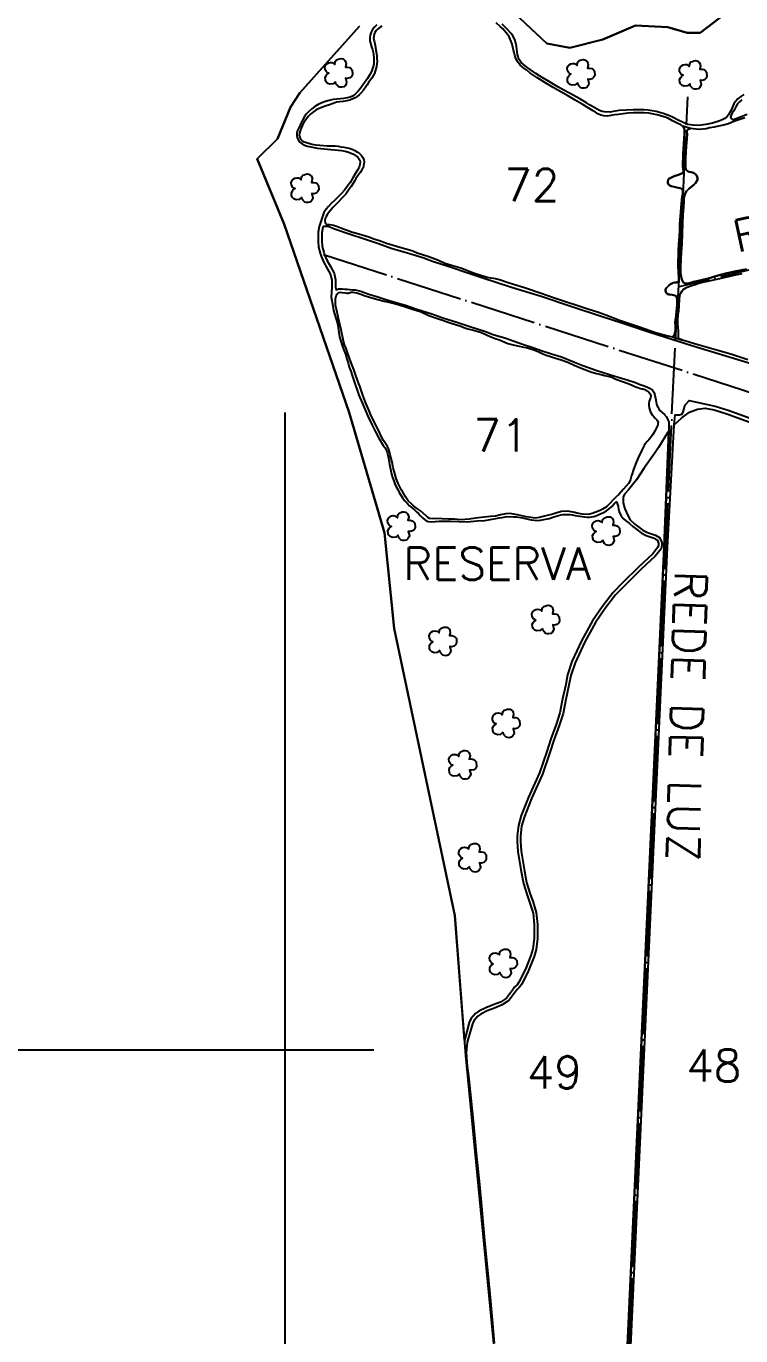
# Model space of a CAD drawing. Extents: x 739818 to 746118, y 7816232 to 7825142.
# Drawn here: x 741187 to 742053, y 7819654 to 7821242 of the extents above; entities that cross this region are included whole.
import ezdxf

# ---------------------------------------------------------------- set-up
doc = ezdxf.new("R2010")
doc.units = 0
doc.header["$MEASUREMENT"] = 0
for name, pattern in [('CONTINUO', [0]), ('TAPUME', [94, 80, -7, 0, -7]), ('TRACO-PONTO', [94, 80, -7, 0, -7])]:
    doc.linetypes.add(name, pattern=pattern)
doc.layers.add('0114001148', color=1, linetype='Continuous', lineweight=25)
doc.layers.add('TEXTO_DIVERSOS', color=7, linetype='Continuous', lineweight=5)
for name, color, linetype in [('0114001148048', 5, 'Continuous'), ('0114001148049', 5, 'Continuous'), ('0114001148071', 5, 'Continuous'), ('0114001148072', 5, 'Continuous'), ('0114001148073', 5, 'Continuous'), ('0114001148074', 5, 'Continuous'), ('0114001148075', 5, 'Continuous'), ('_SIMBOLO ARVORE', 118, 'Continuous'), ('MALHA', 8, 'Continuous'), ('REDE_DE_LUZ', 6, 'Continuous'), ('RESERVA', 3, 'Continuous'), ('TEXTO_NUN_TAL', 7, 'Continuous')]:
    doc.layers.add(name, color=color, linetype=linetype)
doc.styles.add('Simplex', font='simplex.shx')

msp = doc.modelspace()

# ---------------------------------------------------------------- linework, layer by layer
at = {"layer": '0114001148', "linetype": 'ByBlock'}
for points in [[(742034, 7821257.2), (742003.6, 7821233.6), (741987.5, 7821233.5), (741964.2, 7821240.5), (741924.9, 7821242.4), (741885.5, 7821225.4), (741845.5, 7821215.4), (741817.5, 7821220.5), (741765.5, 7821269.5)], [(741590.6, 7821241.7), (741518.4, 7821161), (741507.1, 7821143.4), (741491.1, 7821105.1), (741466.7, 7821080.8), (741499.4, 7821001.6), (741578, 7820773.3), (741621.1, 7820627.5), (741632.6, 7820511.3), (741706.3, 7820163.5), (741719.1, 7819993.7), (741768.1, 7819490.4)]]:
    msp.add_lwpolyline(points, dxfattribs=at)
at = {"layer": '0114001148048', "linetype": 'ByBlock', "elevation": 603.2}
msp.add_lwpolyline([(741917.6, 7819605.8), (741963.7, 7820609.5), (741972.1, 7820758.1), (741981, 7820766.8), (741990.6, 7820773.8), (742000.3, 7820777.2), (742009.3, 7820778.5), (742020.3, 7820776.5), (742035.7, 7820771.7), (742081.4, 7820755)], dxfattribs=at)
at = {"layer": '0114001148049', "linetype": 'ByBlock', "elevation": 603.5}
msp.add_lwpolyline([(741913.9, 7819607.3), (741959.7, 7820610.4), (741960.2, 7820620.7), (741965.6, 7820750.6), (741963.8, 7820748.5), (741952.9, 7820730.9), (741948.2, 7820723.6), (741935.3, 7820705.3), (741926.1, 7820691.4), (741916.5, 7820679.5), (741911.9, 7820674.4), (741910.2, 7820670.5), (741910.1, 7820664.7), (741910.8, 7820660.5), (741912.3, 7820656.3), (741916.4, 7820646.9), (741918.8, 7820643), (741924.4, 7820637.9), (741933.9, 7820630.6), (741939.5, 7820627.7), (741949.4, 7820624.3), (741954.3, 7820621.6), (741957, 7820615.6), (741957, 7820611.8), (741956, 7820608.1), (741948.9, 7820599.2), (741931.9, 7820583.4), (741912.4, 7820563.9), (741900.9, 7820552.3), (741888.1, 7820535.1), (741876.5, 7820518.6), (741863.6, 7820495.3), (741851.8, 7820469.7), (741846.7, 7820454.2), (741844.4, 7820442.5), (741840.6, 7820425.1), (741837.4, 7820408.3), (741832.7, 7820393.5), (741826.3, 7820376.1), (741821.3, 7820360.9), (741812.4, 7820334.7), (741799.2, 7820305.3), (741790.5, 7820283.3), (741787, 7820271.7), (741785.7, 7820259.7), (741785.7, 7820253.4), (741786.6, 7820241.4), (741790.2, 7820219.3), (741793.1, 7820203.3), (741797.4, 7820189.2), (741800.6, 7820180.8), (741804.9, 7820167), (741806.2, 7820152.4), (741806.4, 7820135.4), (741804.7, 7820122), (741802.1, 7820113.4), (741795.4, 7820096.6), (741787.3, 7820080.2), (741784.7, 7820076.6), (741781.5, 7820073.7), (741779.3, 7820070.5), (741771.5, 7820060.1), (741763.4, 7820054.9), (741754.2, 7820051.1), (741745.3, 7820047.7), (741737.5, 7820043.7), (741734.1, 7820041.3), (741729, 7820035.7), (741727.4, 7820032.1), (741721.3, 7820009.8), (741720, 7819996.7), (741721.3, 7819980), (741722.6, 7819968.9), (741725.5, 7819941.7), (741728.7, 7819910.3), (741731.9, 7819875.3), (741736.1, 7819837.3), (741738.4, 7819810.9), (741742.3, 7819769.4), (741745.3, 7819737.3), (741748, 7819708.9), (741751.3, 7819672.9), (741753.9, 7819644.8)], dxfattribs=at)
at = {"layer": '0114001148071', "linetype": 'ByBlock'}
msp.add_lwpolyline([(741794.1, 7820851.7), (741801.9, 7820849.4), (741808, 7820846.6), (741812.8, 7820844.2), (741817, 7820842.6), (741822.1, 7820841), (741826.9, 7820839.6), (741834.8, 7820837.1), (741842.9, 7820834.2), (741850.7, 7820830.8), (741858.6, 7820827.3), (741870.9, 7820822.7), (741877.7, 7820820.6), (741883.4, 7820819.4), (741887.7, 7820818.3), (741893.5, 7820816.8), (741896.2, 7820815.9), (741901.2, 7820813.8), (741909.2, 7820810.8), (741914.9, 7820808.8), (741920.2, 7820806.7), (741924.2, 7820804.8), (741927.9, 7820803.4), (741929.9, 7820802.8), (741932.7, 7820802.1), (741934, 7820801.8), (741936.5, 7820801), (741937.7, 7820800.5), (741940, 7820799), (741941.1, 7820798), (741943, 7820795.9), (741943.6, 7820794.6), (741943.7, 7820792.9), (741943.2, 7820791), (741942.5, 7820789), (741941.8, 7820786.9), (741941.4, 7820784.5), (741941.3, 7820781.7), (741941.6, 7820778.8), (741942.3, 7820776), (741943.3, 7820773.7), (741945.2, 7820770.4), (741946.3, 7820769), (741948.8, 7820766.4), (741950, 7820765.3), (741951.1, 7820764.2), (741951.9, 7820763), (741952.4, 7820761.4), (741952.3, 7820759.9), (741952, 7820758.2), (741950.1, 7820753.9), (741948.9, 7820751.6), (741946.1, 7820746.6), (741944.5, 7820744.2), (741941.2, 7820740), (741939.2, 7820738), (741937.3, 7820735.7), (741935.7, 7820733.2), (741932.7, 7820727.4), (741931.1, 7820724.1), (741929.7, 7820721), (741925.9, 7820712.7), (741924, 7820707.4), (741922.4, 7820702.9), (741920.9, 7820698.7), (741920.3, 7820696.8), (741919.1, 7820692), (741918.1, 7820689.8), (741916.6, 7820687.3), (741910.7, 7820680.1), (741904.8, 7820673.8), (741901.4, 7820670.6), (741897.9, 7820667.2), (741894, 7820662.7), (741892, 7820660.7), (741889.8, 7820658.9), (741885.1, 7820656), (741882.3, 7820654.6), (741879, 7820653.2), (741875.7, 7820651.9), (741872.4, 7820650.8), (741869.2, 7820649.9), (741863.7, 7820649.5), (741860.7, 7820649.8), (741854.1, 7820651.3), (741851.4, 7820651.9), (741845.2, 7820653.1), (741842.2, 7820653.5), (741835.5, 7820653), (741828.4, 7820651.2), (741824.7, 7820650.1), (741818, 7820648.3), (741811.7, 7820646.9), (741808.7, 7820646), (741803.6, 7820645.3), (741798.5, 7820645.8), (741792.5, 7820646.8), (741785.6, 7820648.3), (741782, 7820649.1), (741775.3, 7820650.4), (741771.8, 7820650.6), (741768, 7820650.3), (741761.3, 7820649), (741755.5, 7820647.5), (741749.3, 7820647), (741741.7, 7820646.5), (741738.1, 7820645.9), (741731.1, 7820645.1), (741723.6, 7820643.9), (741713.3, 7820643.1), (741705.8, 7820643.7), (741698.3, 7820644), (741691, 7820644.4), (741683.9, 7820644.5), (741680.8, 7820644.3), (741675.6, 7820644.8), (741673.4, 7820646.1), (741671.4, 7820647.8), (741664.5, 7820653.8), (741659.8, 7820657.4), (741655.4, 7820661), (741653.4, 7820662.7), (741649.6, 7820666.2), (741646.3, 7820671.1), (741643.1, 7820676.5), (741641.6, 7820679.2), (741637.4, 7820687.2), (741634.9, 7820693.2), (741633.3, 7820699.2), (741631.6, 7820706.1), (741630.2, 7820713), (741627.9, 7820721.8), (741626.5, 7820727.1), (741625.6, 7820729.6), (741624.4, 7820731.9), (741619.9, 7820739.1), (741617.3, 7820743.8), (741613.8, 7820752), (741608.1, 7820762.9), (741604.1, 7820771.4), (741601.5, 7820777.1), (741598.3, 7820784.6), (741596.5, 7820789.8), (741594.4, 7820795.5), (741590.9, 7820805), (741589.8, 7820808.1), (741586.1, 7820818.2), (741583.8, 7820825.4), (741580.7, 7820833.3), (741576.1, 7820846), (741574.3, 7820850.7), (741572.6, 7820855.3), (741571.1, 7820859.8), (741568.3, 7820873.3), (741566.9, 7820880.3), (741565.4, 7820887.4), (741563, 7820896.9), (741562.4, 7820899.6), (741561.7, 7820903.6), (741561.4, 7820906.8), (741561.5, 7820911.2), (741562.5, 7820914.8), (741563.3, 7820916.4), (741564.1, 7820917.5), (741565, 7820918.5), (741567.2, 7820919.1), (741569.6, 7820918.8), (741573.2, 7820918.2), (741575.3, 7820918), (741576.8, 7820918.1), (741579.4, 7820918.7), (741580.7, 7820919), (741582.4, 7820919.1), (741587.3, 7820918.5), (741592.3, 7820916.8), (741597.7, 7820914.8), (741605.5, 7820912.4), (741612.9, 7820910.2), (741620.5, 7820908.2), (741626.3, 7820907), (741638.7, 7820903.8), (741647.7, 7820900.9), (741654.7, 7820898.7), (741665.4, 7820895.1), (741674.6, 7820890.9), (741681.4, 7820888.5), (741687.4, 7820886.4), (741701.8, 7820881.4), (741713.3, 7820878), (741716.9, 7820876.2), (741722, 7820874.7), (741728.6, 7820873.2), (741735.7, 7820871.2), (741738.3, 7820870.2), (741744.5, 7820867.3), (741748.9, 7820865.5), (741755.2, 7820863.1), (741760.2, 7820861.2), (741770.3, 7820857.1), (741776.8, 7820855.2), (741781.9, 7820853.9), (741789.7, 7820852.5), (741794.1, 7820851.7)], dxfattribs=at)
at = {"layer": '0114001148072', "linetype": 'ByBlock'}
msp.add_lwpolyline([(741617.6, 7821241.7), (741615.6, 7821240.3), (741612.1, 7821237.8), (741610.5, 7821236.1), (741609.3, 7821234.2), (741608.6, 7821232), (741607.8, 7821226.7), (741608.3, 7821223.9), (741609.2, 7821220.4), (741610, 7821216.4), (741610.5, 7821212.4), (741611.1, 7821208.5), (741611.5, 7821204.9), (741611.8, 7821202), (741611.9, 7821199.3), (741611.8, 7821196.1), (741611.4, 7821192.8), (741610.6, 7821189.9), (741609.7, 7821187), (741608.7, 7821184.3), (741607.2, 7821181.4), (741605.5, 7821178.5), (741601.6, 7821173.4), (741599.9, 7821170.6), (741598.2, 7821168.1), (741595.5, 7821164.1), (741592.2, 7821160.3), (741590.1, 7821158.3), (741587.7, 7821156.4), (741585.2, 7821154.8), (741582.4, 7821153.4), (741579.1, 7821152.1), (741575.3, 7821151), (741571, 7821150.4), (741566.6, 7821150.1), (741562.6, 7821149.4), (741558.8, 7821148), (741554.5, 7821146.5), (741550.3, 7821145), (741546, 7821143.5), (741541.9, 7821141.9), (741538.2, 7821140.2), (741534.8, 7821138), (741531.5, 7821135.2), (741528.5, 7821132.2), (741524.3, 7821126.6), (741522.7, 7821124), (741521.3, 7821121), (741519.9, 7821117.9), (741518.7, 7821114.8), (741517.9, 7821112), (741517.7, 7821109.4), (741518.3, 7821106.8), (741519.5, 7821104.4), (741521.2, 7821102.6), (741523.5, 7821101.4), (741526.4, 7821100.5), (741529.4, 7821099.7), (741532.9, 7821098.8), (741537.5, 7821098), (741542.5, 7821097.2), (741551.3, 7821096.5), (741554.4, 7821096.5), (741561.3, 7821096.4), (741564.8, 7821096), (741568.2, 7821095.5), (741571.6, 7821095), (741578.3, 7821093.7), (741581.8, 7821092.6), (741585.1, 7821091), (741588.1, 7821089.1), (741590.8, 7821087.1), (741593, 7821084.9), (741594.8, 7821082.5), (741595.9, 7821079.8), (741596.2, 7821077.1), (741596.1, 7821074.5), (741595.7, 7821072.2), (741595, 7821069.9), (741593.6, 7821067.3), (741591.7, 7821064.7), (741588.1, 7821059.8), (741586.3, 7821056.9), (741584.5, 7821053.7), (741582.7, 7821050.5), (741580.5, 7821047.4), (741578.3, 7821044.2), (741574, 7821038.1), (741571.8, 7821035.5), (741569.8, 7821033.5), (741565.3, 7821028.8), (741562.8, 7821026.2), (741558.5, 7821022), (741556.6, 7821019.8), (741552.9, 7821015.2), (741551.5, 7821013.1), (741550.1, 7821010.7), (741549, 7821008.3), (741548.6, 7821005.9), (741548.9, 7821003.7), (741549.6, 7821002.3), (741550.3, 7821001.6), (741551.6, 7821001.2), (741554.8, 7821001.2), (741557, 7821000.9), (741559.3, 7821000.4), (741561.6, 7820999.6), (741564, 7820998.8), (741568.1, 7820997.2), (741573.2, 7820995.3), (741575.9, 7820994.3), (741581.1, 7820992.5), (741589.9, 7820989.7), (741601.8, 7820986.1), (741609.1, 7820983.6), (741615, 7820981.6), (741623.5, 7820978.7), (741631.5, 7820976.3), (741639.4, 7820973.7), (741646.7, 7820971.5), (741654, 7820969.7), (741656.2, 7820968.8), (741660.6, 7820966.8), (741673.6, 7820962.7), (741686.5, 7820957.9), (741694.1, 7820954.4), (741702.3, 7820951.8), (741713.5, 7820948.7), (741728.8, 7820942.7), (741745.4, 7820937.2), (741749.3, 7820936.4), (741753.2, 7820936.2), (741757.2, 7820935.4), (741761.3, 7820934.2), (741769.5, 7820931.4), (741777.2, 7820928.7), (741790.6, 7820924.7), (741795.6, 7820923.2), (741808.4, 7820918.6), (741819.9, 7820914.5), (741824.3, 7820913), (741839, 7820908.3), (741855.3, 7820903.1), (741867.3, 7820899), (741880.2, 7820894.9), (741889.3, 7820891.5), (741905.7, 7820885.3), (741916.4, 7820881.6), (741929.9, 7820877.1), (741949.4, 7820870.4), (741964.4, 7820866.1), (741969.7, 7820865), (741971.1, 7820866.1), (741972.2, 7820867.7), (741972.8, 7820869.4), (741973.1, 7820870.8), (741973.5, 7820873.6), (741973.6, 7820876.2), (741973.5, 7820879.3), (741973.1, 7820882.7), (741973.5, 7820885.8), (741974.3, 7820890.3), (741974.8, 7820895.8), (741975.2, 7820899.8), (741975.5, 7820904), (741975.6, 7820907.7), (741975.6, 7820911), (741975.3, 7820912.4), (741974.9, 7820913.6), (741974.1, 7820914.4), (741973.3, 7820914.8), (741972.4, 7820915.1), (741971, 7820915.4), (741969.5, 7820915.8), (741966.8, 7820916.2), (741965.3, 7820916.3), (741964.2, 7820916.8), (741963.1, 7820917.6), (741962.3, 7820918.7), (741961.8, 7820919.6), (741961.6, 7820920.7), (741961.6, 7820921.8), (741961.9, 7820923.1), (741962.5, 7820924.2), (741964.1, 7820926), (741965.9, 7820927.8), (741967.6, 7820929), (741970.6, 7820930.3), (741972.4, 7820930.7), (741974.2, 7820930.9), (741975.5, 7820931.2), (741976.4, 7820931.5), (741977, 7820932.2), (741977.4, 7820933.2), (741977.6, 7820935.6), (741977.6, 7820938.7), (741977.3, 7820941.8), (741977, 7820945.2), (741976.8, 7820949), (741976.8, 7820953.3), (741976.9, 7820958.1), (741977.1, 7820962.9), (741977.2, 7820970), (741977.6, 7820977.3), (741978, 7820982.1), (741978.5, 7820987.1), (741978.8, 7820993.4), (741978.7, 7820998.4), (741978.9, 7821001.8), (741979.2, 7821007.1), (741979.6, 7821011), (741980.2, 7821021.4), (741980.6, 7821026.5), (741981.1, 7821030.4), (741981.3, 7821032.4), (741982, 7821036.8), (741982.4, 7821038.9), (741982.6, 7821040.6), (741982.4, 7821042.6), (741982, 7821043.3), (741982, 7821043.3), (741980.8, 7821044.5), (741980.8, 7821044.5), (741979.9, 7821044.9), (741978.6, 7821045.3), (741977, 7821045.8), (741975.2, 7821046.2), (741971.8, 7821046.8), (741968.4, 7821047.6), (741966.8, 7821048.3), (741965.4, 7821049.3), (741964.6, 7821050.5), (741964.1, 7821051.9), (741964.1, 7821053.5), (741964.6, 7821055.2), (741965.6, 7821056.4), (741967.1, 7821057.5), (741968.6, 7821058.3), (741972, 7821059.8), (741974.2, 7821060.6), (741976, 7821061.2), (741979.2, 7821062.1), (741979.2, 7821062.1), (741982, 7821063.5), (741982.7, 7821064.8), (741983.1, 7821066.1), (741982.8, 7821067.7), (741982.5, 7821071.9), (741982.5, 7821074.6), (741982.6, 7821077.4), (741982.7, 7821080.4), (741982.8, 7821083.8), (741982.8, 7821087), (741983.2, 7821092.8), (741983.6, 7821099.2), (741984, 7821105.4), (741984.3, 7821112), (741984.3, 7821115.9), (741983.9, 7821117.7), (741983.4, 7821119.2), (741982.6, 7821120.4), (741981.4, 7821121.4), (741979.9, 7821122.2), (741976.2, 7821123.6), (741969.8, 7821127), (741965.2, 7821129.7), (741962.1, 7821130.9), (741955.2, 7821133.1), (741951.4, 7821134), (741946.7, 7821135.1), (741941.2, 7821136), (741935.3, 7821136.5), (741929, 7821136.7), (741922.5, 7821136.6), (741915.9, 7821136.2), (741904.4, 7821134.7), (741899.5, 7821134), (741895.1, 7821133.2), (741890.9, 7821132.7), (741886.8, 7821132.8), (741883, 7821133.9), (741879.6, 7821135.5), (741876.6, 7821137.3), (741873.7, 7821139), (741867.9, 7821142.8), (741860.3, 7821147), (741852.1, 7821151.8), (741843.7, 7821156.9), (741834.7, 7821162.1), (741825.2, 7821167.5), (741815.4, 7821173.5), (741805.7, 7821179.3), (741797.1, 7821185.2), (741793.2, 7821188.2), (741789.2, 7821191.3), (741785.5, 7821194.5), (741782.7, 7821197.6), (741780.9, 7821200.8), (741779.8, 7821203.7), (741778.9, 7821206.7), (741778, 7821209.6), (741777.2, 7821212.7), (741776.3, 7821216.2), (741775.5, 7821219.8), (741774.6, 7821223), (741773.4, 7821225.9), (741771.9, 7821228.6), (741770.3, 7821231.3), (741768.5, 7821233.7), (741766.5, 7821236), (741764.2, 7821238.4), (741761.6, 7821240.7), (741756.1, 7821245.9)], dxfattribs=at)
at = {"layer": '0114001148073', "linetype": 'ByBlock'}
msp.add_lwpolyline([(742061.3, 7820837.2), (742040.7, 7820844.1), (742021.8, 7820849.3), (741999.3, 7820855.8), (741982, 7820860.9), (741977.3, 7820863.1), (741977.2, 7820863.7), (741977.1, 7820864.9), (741977.3, 7820870.1), (741977.2, 7820872.3), (741976.8, 7820876.2), (741976.4, 7820880.7), (741976.3, 7820883.2), (741976.4, 7820885.4), (741976.9, 7820891.2), (741977.5, 7820896.4), (741977.9, 7820901.6), (741978, 7820904.6), (741978.2, 7820907.8), (741978.3, 7820911), (741978.6, 7820913.8), (741979.2, 7820916.3), (741980.2, 7820918.7), (741981.5, 7820920.7), (741983, 7820922.2), (741984.8, 7820923.5), (741986.9, 7820924.8), (741989.7, 7820925.9), (741993.2, 7820927.2), (741997.2, 7820928.6), (742001.7, 7820930), (742006.2, 7820931.2), (742010.8, 7820932.2), (742019.9, 7820934.1), (742028.7, 7820936.2), (742037.7, 7820938.2), (742046.3, 7820940.3), (742054.4, 7820941.7)], dxfattribs=at)
at = {"layer": '0114001148074', "linetype": 'ByBlock'}
msp.add_lwpolyline([(742057.6, 7821130.7), (742044.2, 7821125.9), (742037.8, 7821123.4), (742031.6, 7821121.6), (742025.6, 7821120.4), (742020.3, 7821119.4), (742015.3, 7821118.3), (742010.6, 7821117.4), (742006.2, 7821116.6), (742002.3, 7821116.4), (741998.5, 7821116.7), (741994.8, 7821117.2), (741991.6, 7821117.5), (741989, 7821116.8), (741987.8, 7821115.5), (741987.4, 7821113), (741987.5, 7821111.1), (741987.1, 7821105.1), (741986.6, 7821096), (741986, 7821089.1), (741985.7, 7821081.9), (741985.7, 7821079), (741985.7, 7821073.1), (741985.7, 7821070.3), (741986.2, 7821068.3), (741987, 7821066.9), (741988.2, 7821065.8), (741990.1, 7821065.2), (741992.6, 7821064.7), (741995.3, 7821063.8), (741997.6, 7821062.4), (741999.4, 7821060.3), (742000.1, 7821057.8), (742000, 7821055.2), (741998.9, 7821053.2), (741997.8, 7821051.5), (741996, 7821049.5), (741993.7, 7821047.5), (741991.4, 7821045.7), (741989.7, 7821044.3), (741986.9, 7821041.7), (741985.6, 7821039.7), (741985.6, 7821039.7), (741984.1, 7821035), (741983.7, 7821032), (741983.6, 7821028.9), (741983.2, 7821022.3), (741982.5, 7821013.3), (741981.9, 7821001.9), (741981.5, 7820990.1), (741981.1, 7820977.3), (741980.5, 7820968.1), (741980, 7820958.5), (741979.6, 7820950.6), (741979.4, 7820943), (741979.8, 7820940.5), (741980.2, 7820938.2), (741981.2, 7820934.4), (741981.9, 7820932.8), (741982.9, 7820931.3), (741984.3, 7820930.2), (741986.1, 7820929.6), (741986.1, 7820929.6), (741988.7, 7820929.7), (741995.4, 7820931.5), (742004.3, 7820933.9), (742014.2, 7820936.3), (742023.8, 7820938.8), (742034.1, 7820941.7), (742044.6, 7820944.2), (742059.5, 7820947)], dxfattribs=at)
at = {"layer": '0114001148075', "linetype": 'ByBlock'}
msp.add_lwpolyline([(742054.1, 7821152.4), (742051.2, 7821150), (742048.8, 7821147.6), (742047, 7821144.6), (742045.6, 7821141.5), (742044, 7821138.7), (742042.3, 7821136.1), (742040.8, 7821133.6), (742040.3, 7821131.4), (742041, 7821129.7), (742042.4, 7821128.6), (742043.7, 7821128.5), (742044.8, 7821128.8), (742045.9, 7821129.2), (742047.9, 7821130.1), (742050.9, 7821131.3), (742060.3, 7821135.1)], dxfattribs=at)
at = {"layer": '_SIMBOLO ARVORE', "linetype": 'CONTINUO'}
for points in [[(741561.6, 7821174.2, 0), (741558.6, 7821171.7, 0), (741554.7, 7821171.2, 0), (741552, 7821172.3, 0), (741550.1, 7821174.2, 0), (741549.3, 7821176.4, 0), (741549.1, 7821179.6, 0), (741550.1, 7821181.6, 0), (741551.2, 7821183.1, 0), (741553.4, 7821184.6, 0), (741552, 7821185, 0), (741550.6, 7821186.2, 0), (741549, 7821188.7, 0), (741548.7, 7821191.8, 0), (741549.9, 7821194.9, 0), (741551.1, 7821196.1, 0), (741553.4, 7821197.4, 0), (741555.7, 7821197.8, 0), (741557.6, 7821197.5, 0), (741559.1, 7821196.8, 0), (741560.7, 7821195.3, 0), (741561.2, 7821198.1, 0), (741561.6, 7821199.2, 0), (741562.8, 7821200.8, 0), (741564.7, 7821201.5, 0), (741566.4, 7821202.2, 0), (741568.4, 7821202.4, 0), (741570.3, 7821202.2, 0), (741571.8, 7821201.3, 0), (741573, 7821200.1, 0), (741574, 7821198.2, 0), (741574.4, 7821196, 0), (741573.5, 7821192.1, 0), (741576.2, 7821192.1, 0), (741578.4, 7821191.6, 0), (741580.6, 7821189.9, 0), (741581.8, 7821188.5, 0), (741582.1, 7821183.2, 0), (741580.8, 7821180.8, 0), (741579, 7821179.2, 0), (741576.3, 7821178.4, 0), (741573.8, 7821178.6, 0), (741575.1, 7821173.6, 0), (741574.5, 7821171.5, 0), (741573.1, 7821169.5, 0), (741571.5, 7821168.2, 0), (741569.2, 7821167.6, 0), (741567, 7821167.8, 0), (741565.3, 7821168.2, 0), (741563.4, 7821170.1, 0), (741562.1, 7821171.8, 0), (741561.7, 7821174.4, 0)], [(741855.1, 7821173, 0), (741852.1, 7821170.5, 0), (741848.3, 7821170, 0), (741845.5, 7821171.1, 0), (741843.6, 7821173, 0), (741842.8, 7821175.1, 0), (741842.6, 7821178.4, 0), (741843.6, 7821180.4, 0), (741844.7, 7821181.9, 0), (741846.9, 7821183.4, 0), (741845.5, 7821183.8, 0), (741844.2, 7821185, 0), (741842.5, 7821187.5, 0), (741842.2, 7821190.6, 0), (741843.4, 7821193.7, 0), (741844.6, 7821194.9, 0), (741846.9, 7821196.2, 0), (741849.2, 7821196.6, 0), (741851.1, 7821196.3, 0), (741852.6, 7821195.6, 0), (741854.3, 7821194.1, 0), (741854.7, 7821196.9, 0), (741855.2, 7821198, 0), (741856.4, 7821199.6, 0), (741858.2, 7821200.3, 0), (741860, 7821201, 0), (741862, 7821201.2, 0), (741863.8, 7821201, 0), (741865.4, 7821200.1, 0), (741866.5, 7821198.9, 0), (741867.5, 7821196.9, 0), (741867.9, 7821194.8, 0), (741867, 7821190.9, 0), (741869.7, 7821190.9, 0), (741872, 7821190.4, 0), (741874.1, 7821188.7, 0), (741875.3, 7821187.3, 0), (741875.6, 7821182, 0), (741874.3, 7821179.6, 0), (741872.5, 7821178, 0), (741869.8, 7821177.2, 0), (741867.4, 7821177.4, 0), (741868.7, 7821172.4, 0), (741868.1, 7821170.3, 0), (741866.6, 7821168.3, 0), (741865, 7821167, 0), (741862.8, 7821166.4, 0), (741860.5, 7821166.6, 0), (741858.8, 7821167, 0), (741856.9, 7821168.9, 0), (741855.6, 7821170.6, 0), (741855.2, 7821173.2, 0)], [(741991, 7821171.8, 0), (741988, 7821169.3, 0), (741984.2, 7821168.8, 0), (741981.5, 7821169.9, 0), (741979.6, 7821171.8, 0), (741978.8, 7821173.9, 0), (741978.5, 7821177.2, 0), (741979.6, 7821179.2, 0), (741980.7, 7821180.7, 0), (741982.9, 7821182.2, 0), (741981.5, 7821182.6, 0), (741980.1, 7821183.8, 0), (741978.5, 7821186.3, 0), (741978.2, 7821189.4, 0), (741979.4, 7821192.5, 0), (741980.6, 7821193.7, 0), (741982.8, 7821195, 0), (741985.2, 7821195.4, 0), (741987.1, 7821195.1, 0), (741988.6, 7821194.4, 0), (741990.2, 7821192.9, 0), (741990.7, 7821195.7, 0), (741991.1, 7821196.8, 0), (741992.3, 7821198.4, 0), (741994.1, 7821199, 0), (741995.9, 7821199.8, 0), (741997.9, 7821200, 0), (741999.8, 7821199.7, 0), (742001.3, 7821198.9, 0), (742002.4, 7821197.7, 0), (742003.4, 7821195.7, 0), (742003.8, 7821193.6, 0), (742002.9, 7821189.7, 0), (742005.7, 7821189.7, 0), (742007.9, 7821189.2, 0), (742010, 7821187.5, 0), (742011.2, 7821186.1, 0), (742011.5, 7821180.8, 0), (742010.2, 7821178.4, 0), (742008.5, 7821176.8, 0), (742005.7, 7821176, 0), (742003.3, 7821176.2, 0), (742004.6, 7821171.2, 0), (742004, 7821169.1, 0), (742002.6, 7821167, 0), (742001, 7821165.8, 0), (741998.7, 7821165.2, 0), (741996.5, 7821165.4, 0), (741994.8, 7821165.8, 0), (741992.8, 7821167.7, 0), (741991.5, 7821169.4, 0), (741991.1, 7821172, 0)], [(741520.7, 7821034.3, 0), (741517.7, 7821031.7, 0), (741513.9, 7821031.3, 0), (741511.2, 7821032.4, 0), (741509.2, 7821034.3, 0), (741508.4, 7821036.4, 0), (741508.2, 7821039.6, 0), (741509.3, 7821041.7, 0), (741510.4, 7821043.2, 0), (741512.6, 7821044.7, 0), (741511.2, 7821045.1, 0), (741509.8, 7821046.2, 0), (741508.1, 7821048.8, 0), (741507.9, 7821051.9, 0), (741509, 7821055, 0), (741510.3, 7821056.2, 0), (741512.5, 7821057.5, 0), (741514.9, 7821057.8, 0), (741516.7, 7821057.6, 0), (741518.2, 7821056.9, 0), (741519.9, 7821055.4, 0), (741520.4, 7821058.2, 0), (741520.8, 7821059.3, 0), (741522, 7821060.9, 0), (741523.8, 7821061.5, 0), (741525.6, 7821062.3, 0), (741527.6, 7821062.5, 0), (741529.4, 7821062.2, 0), (741531, 7821061.4, 0), (741532.1, 7821060.2, 0), (741533.1, 7821058.2, 0), (741533.5, 7821056, 0), (741532.6, 7821052.2, 0), (741535.3, 7821052.2, 0), (741537.6, 7821051.6, 0), (741539.7, 7821050, 0), (741540.9, 7821048.6, 0), (741541.2, 7821043.2, 0), (741539.9, 7821040.8, 0), (741538.2, 7821039.2, 0), (741535.4, 7821038.5, 0), (741533, 7821038.7, 0), (741534.3, 7821033.7, 0), (741533.7, 7821031.6, 0), (741532.2, 7821029.5, 0), (741530.6, 7821028.3, 0), (741528.4, 7821027.7, 0), (741526.1, 7821027.8, 0), (741524.4, 7821028.3, 0), (741522.5, 7821030.2, 0), (741521.2, 7821031.9, 0), (741520.8, 7821034.5, 0)], [(741637.5, 7820624.6, 0), (741634.5, 7820622.1, 0), (741630.7, 7820621.6, 0), (741627.9, 7820622.7, 0), (741626, 7820624.6, 0), (741625.2, 7820626.7, 0), (741625, 7820630, 0), (741626, 7820632, 0), (741627.1, 7820633.5, 0), (741629.3, 7820635, 0), (741627.9, 7820635.4, 0), (741626.5, 7820636.6, 0), (741624.9, 7820639.1, 0), (741624.6, 7820642.2, 0), (741625.8, 7820645.3, 0), (741627, 7820646.5, 0), (741629.3, 7820647.8, 0), (741631.6, 7820648.2, 0), (741633.5, 7820647.9, 0), (741635, 7820647.2, 0), (741636.6, 7820645.7, 0), (741637.1, 7820648.5, 0), (741637.5, 7820649.6, 0), (741638.8, 7820651.2, 0), (741640.6, 7820651.8, 0), (741642.3, 7820652.6, 0), (741644.3, 7820652.8, 0), (741646.2, 7820652.5, 0), (741647.8, 7820651.7, 0), (741648.9, 7820650.5, 0), (741649.9, 7820648.5, 0), (741650.3, 7820646.4, 0), (741649.4, 7820642.5, 0), (741652.1, 7820642.5, 0), (741654.4, 7820642, 0), (741656.5, 7820640.3, 0), (741657.7, 7820638.9, 0), (741658, 7820633.6, 0), (741656.7, 7820631.2, 0), (741654.9, 7820629.6, 0), (741652.2, 7820628.8, 0), (741649.8, 7820629, 0), (741651.1, 7820624, 0), (741650.5, 7820621.9, 0), (741649, 7820619.8, 0), (741647.4, 7820618.6, 0), (741645.2, 7820618, 0), (741642.9, 7820618.2, 0), (741641.2, 7820618.6, 0), (741639.3, 7820620.5, 0), (741638, 7820622.2, 0), (741637.6, 7820624.8, 0)], [(741885.6, 7820618.6, 0), (741882.6, 7820616.1, 0), (741878.7, 7820615.6, 0), (741876, 7820616.7, 0), (741874.1, 7820618.6, 0), (741873.3, 7820620.8, 0), (741873.1, 7820624, 0), (741874.1, 7820626, 0), (741875.2, 7820627.5, 0), (741877.4, 7820629, 0), (741876, 7820629.4, 0), (741874.6, 7820630.6, 0), (741873, 7820633.1, 0), (741872.7, 7820636.2, 0), (741873.9, 7820639.3, 0), (741875.1, 7820640.5, 0), (741877.4, 7820641.8, 0), (741879.7, 7820642.2, 0), (741881.6, 7820641.9, 0), (741883.1, 7820641.2, 0), (741884.7, 7820639.8, 0), (741885.2, 7820642.5, 0), (741885.6, 7820643.6, 0), (741886.9, 7820645.2, 0), (741888.7, 7820645.9, 0), (741890.4, 7820646.6, 0), (741892.4, 7820646.8, 0), (741894.3, 7820646.6, 0), (741895.9, 7820645.7, 0), (741897, 7820644.5, 0), (741898, 7820642.6, 0), (741898.4, 7820640.4, 0), (741897.5, 7820636.5, 0), (741900.2, 7820636.5, 0), (741902.5, 7820636, 0), (741904.6, 7820634.3, 0), (741905.8, 7820632.9, 0), (741906.1, 7820627.6, 0), (741904.8, 7820625.2, 0), (741903, 7820623.6, 0), (741900.3, 7820622.8, 0), (741897.9, 7820623, 0), (741899.1, 7820618, 0), (741898.6, 7820615.9, 0), (741897.1, 7820613.9, 0), (741895.5, 7820612.6, 0), (741893.2, 7820612, 0), (741891, 7820612.2, 0), (741889.3, 7820612.6, 0), (741887.4, 7820614.5, 0), (741886.1, 7820616.3, 0), (741885.7, 7820618.8, 0)], [(741812.5, 7820511.2, 0), (741809.5, 7820508.7, 0), (741805.6, 7820508.3, 0), (741802.9, 7820509.3, 0), (741801, 7820511.2, 0), (741800.2, 7820513.4, 0), (741800, 7820516.6, 0), (741801, 7820518.6, 0), (741802.1, 7820520.1, 0), (741804.3, 7820521.6, 0), (741802.9, 7820522.1, 0), (741801.5, 7820523.2, 0), (741799.9, 7820525.8, 0), (741799.6, 7820528.8, 0), (741800.8, 7820532, 0), (741802, 7820533.1, 0), (741804.3, 7820534.5, 0), (741806.6, 7820534.8, 0), (741808.5, 7820534.5, 0), (741810, 7820533.8, 0), (741811.6, 7820532.4, 0), (741812.1, 7820535.2, 0), (741812.5, 7820536.3, 0), (741813.8, 7820537.8, 0), (741815.6, 7820538.5, 0), (741817.3, 7820539.3, 0), (741819.3, 7820539.5, 0), (741821.2, 7820539.2, 0), (741822.7, 7820538.4, 0), (741823.9, 7820537.2, 0), (741824.9, 7820535.2, 0), (741825.3, 7820533, 0), (741824.4, 7820529.1, 0), (741827.1, 7820529.1, 0), (741829.4, 7820528.6, 0), (741831.5, 7820526.9, 0), (741832.7, 7820525.6, 0), (741833, 7820520.2, 0), (741831.7, 7820517.8, 0), (741829.9, 7820516.2, 0), (741827.2, 7820515.5, 0), (741824.8, 7820515.7, 0), (741826, 7820510.7, 0), (741825.5, 7820508.5, 0), (741824, 7820506.5, 0), (741822.4, 7820505.2, 0), (741820.1, 7820504.7, 0), (741817.9, 7820504.8, 0), (741816.2, 7820505.3, 0), (741814.3, 7820507.2, 0), (741813, 7820508.9, 0), (741812.6, 7820511.5, 0)], [(741687.8, 7820484.9, 0), (741684.8, 7820482.3, 0), (741681, 7820481.9, 0), (741678.3, 7820483, 0), (741676.3, 7820484.9, 0), (741675.6, 7820487, 0), (741675.3, 7820490.2, 0), (741676.4, 7820492.3, 0), (741677.5, 7820493.8, 0), (741679.7, 7820495.3, 0), (741678.3, 7820495.7, 0), (741676.9, 7820496.8, 0), (741675.3, 7820499.4, 0), (741675, 7820502.5, 0), (741676.1, 7820505.6, 0), (741677.4, 7820506.8, 0), (741679.6, 7820508.1, 0), (741682, 7820508.4, 0), (741683.9, 7820508.2, 0), (741685.4, 7820507.5, 0), (741687, 7820506, 0), (741687.5, 7820508.8, 0), (741687.9, 7820509.9, 0), (741689.1, 7820511.5, 0), (741690.9, 7820512.1, 0), (741692.7, 7820512.9, 0), (741694.7, 7820513.1, 0), (741696.6, 7820512.8, 0), (741698.1, 7820512, 0), (741699.2, 7820510.8, 0), (741700.2, 7820508.8, 0), (741700.6, 7820506.6, 0), (741699.7, 7820502.8, 0), (741702.5, 7820502.8, 0), (741704.7, 7820502.2, 0), (741706.8, 7820500.6, 0), (741708, 7820499.2, 0), (741708.3, 7820493.8, 0), (741707, 7820491.4, 0), (741705.3, 7820489.8, 0), (741702.5, 7820489.1, 0), (741700.1, 7820489.3, 0), (741701.4, 7820484.3, 0), (741700.8, 7820482.2, 0), (741699.4, 7820480.1, 0), (741697.8, 7820478.9, 0), (741695.5, 7820478.3, 0), (741693.3, 7820478.4, 0), (741691.6, 7820478.9, 0), (741689.6, 7820480.8, 0), (741688.3, 7820482.5, 0), (741687.9, 7820485.1, 0)], [(741764.5, 7820385.5, 0), (741761.5, 7820382.9, 0), (741757.7, 7820382.5, 0), (741755, 7820383.6, 0), (741753.1, 7820385.4, 0), (741752.3, 7820387.6, 0), (741752, 7820390.8, 0), (741753.1, 7820392.9, 0), (741754.2, 7820394.4, 0), (741756.4, 7820395.9, 0), (741755, 7820396.3, 0), (741753.6, 7820397.4, 0), (741752, 7820400, 0), (741751.7, 7820403, 0), (741752.9, 7820406.2, 0), (741754.1, 7820407.3, 0), (741756.3, 7820408.7, 0), (741758.7, 7820409, 0), (741760.6, 7820408.8, 0), (741762.1, 7820408.1, 0), (741763.7, 7820406.6, 0), (741764.2, 7820409.4, 0), (741764.6, 7820410.5, 0), (741765.8, 7820412.1, 0), (741767.6, 7820412.7, 0), (741769.4, 7820413.5, 0), (741771.4, 7820413.7, 0), (741773.3, 7820413.4, 0), (741774.8, 7820412.6, 0), (741775.9, 7820411.4, 0), (741776.9, 7820409.4, 0), (741777.3, 7820407.2, 0), (741776.4, 7820403.3, 0), (741779.2, 7820403.4, 0), (741781.4, 7820402.8, 0), (741783.5, 7820401.2, 0), (741784.7, 7820399.8, 0), (741785, 7820394.4, 0), (741783.7, 7820392, 0), (741782, 7820390.4, 0), (741779.2, 7820389.7, 0), (741776.8, 7820389.9, 0), (741778.1, 7820384.9, 0), (741777.5, 7820382.8, 0), (741776.1, 7820380.7, 0), (741774.5, 7820379.5, 0), (741772.2, 7820378.9, 0), (741770, 7820379, 0), (741768.3, 7820379.5, 0), (741766.3, 7820381.4, 0), (741765, 7820383.1, 0), (741764.6, 7820385.7, 0)], [(741711.8, 7820335.2, 0), (741708.8, 7820332.6, 0), (741705, 7820332.2, 0), (741702.3, 7820333.2, 0), (741700.3, 7820335.1, 0), (741699.5, 7820337.3, 0), (741699.3, 7820340.5, 0), (741700.3, 7820342.6, 0), (741701.4, 7820344.1, 0), (741703.6, 7820345.5, 0), (741702.2, 7820346, 0), (741700.9, 7820347.1, 0), (741699.2, 7820349.7, 0), (741698.9, 7820352.7, 0), (741700.1, 7820355.9, 0), (741701.4, 7820357, 0), (741703.6, 7820358.4, 0), (741706, 7820358.7, 0), (741707.8, 7820358.5, 0), (741709.3, 7820357.8, 0), (741711, 7820356.3, 0), (741711.4, 7820359.1, 0), (741711.9, 7820360.2, 0), (741713.1, 7820361.8, 0), (741714.9, 7820362.4, 0), (741716.7, 7820363.2, 0), (741718.7, 7820363.4, 0), (741720.5, 7820363.1, 0), (741722.1, 7820362.3, 0), (741723.2, 7820361.1, 0), (741724.2, 7820359.1, 0), (741724.6, 7820356.9, 0), (741723.7, 7820353, 0), (741726.4, 7820353.1, 0), (741728.7, 7820352.5, 0), (741730.8, 7820350.8, 0), (741732, 7820349.5, 0), (741732.3, 7820344.1, 0), (741731, 7820341.7, 0), (741729.2, 7820340.1, 0), (741726.5, 7820339.4, 0), (741724.1, 7820339.6, 0), (741725.4, 7820334.6, 0), (741724.8, 7820332.5, 0), (741723.3, 7820330.4, 0), (741721.7, 7820329.2, 0), (741719.5, 7820328.6, 0), (741717.2, 7820328.7, 0), (741715.5, 7820329.2, 0), (741713.6, 7820331.1, 0), (741712.3, 7820332.8, 0), (741711.9, 7820335.4, 0)], [(741723.8, 7820222.6, 0), (741720.8, 7820220, 0), (741717, 7820219.6, 0), (741714.2, 7820220.7, 0), (741712.3, 7820222.6, 0), (741711.5, 7820224.7, 0), (741711.3, 7820227.9, 0), (741712.3, 7820230, 0), (741713.4, 7820231.5, 0), (741715.6, 7820233, 0), (741714.2, 7820233.4, 0), (741712.9, 7820234.5, 0), (741711.2, 7820237.1, 0), (741710.9, 7820240.2, 0), (741712.1, 7820243.3, 0), (741713.3, 7820244.5, 0), (741715.6, 7820245.8, 0), (741717.9, 7820246.1, 0), (741719.8, 7820245.9, 0), (741721.3, 7820245.2, 0), (741722.9, 7820243.7, 0), (741723.4, 7820246.5, 0), (741723.8, 7820247.6, 0), (741725.1, 7820249.2, 0), (741726.9, 7820249.8, 0), (741728.7, 7820250.6, 0), (741730.6, 7820250.8, 0), (741732.5, 7820250.5, 0), (741734.1, 7820249.7, 0), (741735.2, 7820248.5, 0), (741736.2, 7820246.5, 0), (741736.6, 7820244.3, 0), (741735.7, 7820240.4, 0), (741738.4, 7820240.5, 0), (741740.7, 7820239.9, 0), (741742.8, 7820238.3, 0), (741744, 7820236.9, 0), (741744.3, 7820231.5, 0), (741743, 7820229.1, 0), (741741.2, 7820227.5, 0), (741738.5, 7820226.8, 0), (741736.1, 7820227, 0), (741737.4, 7820222, 0), (741736.8, 7820219.9, 0), (741735.3, 7820217.8, 0), (741733.7, 7820216.6, 0), (741731.5, 7820216, 0), (741729.2, 7820216.1, 0), (741727.5, 7820216.6, 0), (741725.6, 7820218.5, 0), (741724.3, 7820220.2, 0), (741723.9, 7820222.8, 0)], [(741760.9, 7820094.4, 0), (741757.9, 7820091.9, 0), (741754.1, 7820091.4, 0), (741751.4, 7820092.5, 0), (741749.5, 7820094.4, 0), (741748.7, 7820096.6, 0), (741748.4, 7820099.8, 0), (741749.5, 7820101.8, 0), (741750.6, 7820103.3, 0), (741752.8, 7820104.8, 0), (741751.4, 7820105.3, 0), (741750, 7820106.4, 0), (741748.4, 7820108.9, 0), (741748.1, 7820112, 0), (741749.3, 7820115.2, 0), (741750.5, 7820116.3, 0), (741752.7, 7820117.7, 0), (741755.1, 7820118, 0), (741757, 7820117.7, 0), (741758.5, 7820117, 0), (741760.1, 7820115.6, 0), (741760.6, 7820118.4, 0), (741761, 7820119.5, 0), (741762.2, 7820121, 0), (741764, 7820121.7, 0), (741765.8, 7820122.5, 0), (741767.8, 7820122.6, 0), (741769.7, 7820122.4, 0), (741771.2, 7820121.6, 0), (741772.4, 7820120.3, 0), (741773.3, 7820118.4, 0), (741773.7, 7820116.2, 0), (741772.8, 7820112.3, 0), (741775.6, 7820112.3, 0), (741777.8, 7820111.8, 0), (741779.9, 7820110.1, 0), (741781.1, 7820108.8, 0), (741781.5, 7820103.4, 0), (741780.1, 7820101, 0), (741778.4, 7820099.4, 0), (741775.6, 7820098.7, 0), (741773.2, 7820098.9, 0), (741774.5, 7820093.9, 0), (741773.9, 7820091.7, 0), (741772.5, 7820089.7, 0), (741770.9, 7820088.4, 0), (741768.6, 7820087.9, 0), (741766.4, 7820088, 0), (741764.7, 7820088.5, 0), (741762.7, 7820090.4, 0), (741761.4, 7820092.1, 0), (741761, 7820094.7, 0)]]:
    msp.add_polyline3d(points, dxfattribs=at)
at = {"layer": 'MALHA', "linetype": 'ByBlock'}
for points in [[(741500, 7820773.4), (741500, 7819531.1)], [(741608.2, 7820000), (740117.5, 7820000)]]:
    msp.add_lwpolyline(points, dxfattribs=at)
at = {"layer": 'REDE_DE_LUZ', "linetype": 'TRACO-PONTO'}
for points in [[(742990, 7821292.5), (742775.5, 7820919.8), (742764.5, 7820913.6), (742645.6, 7820952.1), (742532.2, 7820989.9), (742411.2, 7821027.4), (742309.4, 7821005.4), (742197.3, 7820978.4), (741976.5, 7820925.4)], [(741973.4, 7820860.8), (741978, 7820934), (741988.4, 7821156.2)]]:
    msp.add_lwpolyline(points, dxfattribs=at)
at = {"layer": 'REDE_DE_LUZ'}
for points in [[(742059.5, 7820947), (742044.6, 7820944.2), (742034.1, 7820941.7), (742023.8, 7820938.8), (742014.2, 7820936.3), (742004.3, 7820933.9), (741995.4, 7820931.5), (741988.7, 7820929.7), (741986.1, 7820929.6), (741984.3, 7820930.2), (741982.9, 7820931.3), (741981.9, 7820932.8), (741981.2, 7820934.4), (741980.2, 7820938.2), (741979.8, 7820940.5), (741979.4, 7820943), (741979.6, 7820950.6), (741980, 7820958.5), (741980.5, 7820968.1), (741981.1, 7820977.3), (741981.5, 7820990.1), (741981.9, 7821001.9), (741982.5, 7821013.3), (741983.2, 7821022.3), (741983.6, 7821028.9), (741983.7, 7821032), (741984.1, 7821035), (741985.6, 7821039.7), (741986.9, 7821041.7), (741989.7, 7821044.3), (741991.4, 7821045.7), (741993.7, 7821047.5), (741996, 7821049.5), (741997.8, 7821051.5), (741998.9, 7821053.2), (742000, 7821055.2), (742000.1, 7821057.8), (741999.4, 7821060.3), (741997.6, 7821062.4), (741995.3, 7821063.8), (741992.6, 7821064.7), (741990.1, 7821065.2), (741988.2, 7821065.8), (741987, 7821066.9), (741986.2, 7821068.3), (741985.7, 7821070.3), (741985.7, 7821073.1), (741985.7, 7821079), (741985.7, 7821081.9), (741986, 7821089.1), (741986.6, 7821096), (741987.1, 7821105.1), (741987.5, 7821111.1), (741987.4, 7821113), (741987.8, 7821115.5), (741989, 7821116.8), (741991.6, 7821117.5), (741982.6, 7821120.4), (741983.4, 7821119.2), (741983.9, 7821117.7), (741984.3, 7821115.9), (741984.3, 7821112), (741984, 7821105.4), (741983.6, 7821099.2), (741983.2, 7821092.8), (741982.8, 7821087), (741982.8, 7821083.8), (741982.7, 7821080.4), (741982.6, 7821077.4), (741982.5, 7821074.6), (741982.5, 7821071.9), (741982.8, 7821067.7), (741983.1, 7821066.1), (741982.5, 7821063.8), (741979.2, 7821062.1), (741976, 7821061.2), (741974.2, 7821060.6), (741972, 7821059.8), (741968.6, 7821058.3), (741967.1, 7821057.5), (741965.6, 7821056.4), (741964.6, 7821055.2), (741964.1, 7821053.5), (741964.1, 7821051.9), (741964.6, 7821050.5), (741965.4, 7821049.3), (741966.8, 7821048.3), (741968.4, 7821047.6), (741971.8, 7821046.8), (741975.2, 7821046.2), (741977, 7821045.8), (741978.6, 7821045.3), (741980.6, 7821044.8), (741982.3, 7821043), (741982.6, 7821040.6), (741982.4, 7821038.9), (741982, 7821036.8), (741981.3, 7821032.4), (741981.1, 7821030.4), (741980.6, 7821026.5), (741980.2, 7821021.4), (741979.6, 7821011), (741979.2, 7821007.1), (741978.9, 7821001.8), (741978.7, 7820998.4), (741978.8, 7820993.4), (741978.5, 7820987.1), (741978, 7820982.1), (741977.6, 7820977.3), (741977.2, 7820970), (741977.1, 7820962.9), (741976.9, 7820958.1), (741976.8, 7820953.3), (741976.8, 7820949), (741977, 7820945.2), (741977.3, 7820941.8), (741977.6, 7820938.7), (741977.6, 7820935.6), (741977.3, 7820932.6), (741976.4, 7820931.5), (741975.5, 7820931.2), (741974.2, 7820930.9), (741972.4, 7820930.7), (741970.6, 7820930.3), (741967.6, 7820929), (741965.9, 7820927.8), (741964.1, 7820926), (741962.5, 7820924.2), (741961.9, 7820923.1), (741961.6, 7820921.8), (741961.6, 7820920.7), (741961.8, 7820919.6), (741962.3, 7820918.7), (741963.1, 7820917.6), (741964.2, 7820916.8), (741965.3, 7820916.3), (741966.8, 7820916.2), (741969.5, 7820915.8), (741971, 7820915.4), (741973, 7820915), (741974.7, 7820914), (741975.6, 7820911.5), (741975.6, 7820907.7), (741975.5, 7820904), (741975.2, 7820899.8), (741974.8, 7820895.8), (741974.3, 7820890.3), (741973.5, 7820885.8), (741973.1, 7820882.7), (741973.5, 7820879.3), (741973.6, 7820876.2), (741973.5, 7820873.6), (741973, 7820870), (741972.2, 7820867.7), (741971.1, 7820866.1), (741969.7, 7820865), (741982, 7820860.9), (741977.3, 7820863.1), (741977.1, 7820864.9), (741977.3, 7820870.1), (741977.2, 7820872.3), (741976.8, 7820876.2), (741976.4, 7820880.7), (741976.3, 7820883.2), (741976.4, 7820885.4), (741976.9, 7820891.2), (741977.5, 7820896.4), (741977.9, 7820901.6), (741978, 7820904.6), (741978.2, 7820907.8), (741978.3, 7820911), (741978.6, 7820913.8), (741979.2, 7820916.3), (741980.2, 7820918.7), (741981.5, 7820920.7), (741983, 7820922.2), (741984.8, 7820923.5), (741986.9, 7820924.8), (741989.7, 7820925.9), (741993.2, 7820927.2), (741997.2, 7820928.6), (742001.7, 7820930), (742006.2, 7820931.2), (742010.8, 7820932.2), (742019.9, 7820934.1), (742028.7, 7820936.2), (742037.7, 7820938.2), (742046.3, 7820940.3), (742054.4, 7820941.7)], [(742066.4, 7820831.8), (742034.6, 7820841.4), (741993.4, 7820854), (741969.2, 7820861.7), (741942.4, 7820870.4), (741908.6, 7820881.5), (741883.5, 7820889.6), (741847.9, 7820901.4), (741810.8, 7820913.7), (741775, 7820924.9), (741738.7, 7820936.6), (741722, 7820942.2), (741700.7, 7820949.4), (741679, 7820956.4), (741667.2, 7820960.7), (741649.9, 7820966.2), (741629, 7820972.1), (741613.8, 7820977.6), (741596.7, 7820983.4), (741579.3, 7820989.2), (741560.2, 7820995.7), (741552.6, 7820998.8), (741546.6, 7820998.9), (741546.3, 7820997.8), (741545.2, 7820991.2), (741544.9, 7820984.6), (741545, 7820981.2), (741545.5, 7820974.5), (741547.3, 7820967.8), (741548.4, 7820964.5), (741551.1, 7820958), (741555.5, 7820950.1), (741559.8, 7820942.2), (741561.5, 7820934.1), (741561.7, 7820925.3), (741562.5, 7820922.1), (741565.1, 7820923.1), (741569.9, 7820923.3), (741572.7, 7820922.9), (741575.7, 7820922.8), (741582, 7820922.1), (741585.4, 7820921.8), (741592.3, 7820920.3), (741602, 7820916.6), (741612.8, 7820913.4), (741621.3, 7820910.8), (741634.7, 7820906.5), (741646.4, 7820903.3), (741660.1, 7820898.6), (741678.3, 7820892.8), (741691.7, 7820888), (741708.4, 7820882.8), (741723, 7820878), (741734.6, 7820874.2), (741743.4, 7820871.3), (741752.8, 7820868), (741767.8, 7820863.2), (741783.8, 7820857.7), (741789.4, 7820855.8), (741800.5, 7820852.1), (741811.8, 7820848.1), (741823.4, 7820844.4), (741835.3, 7820840.6), (741851.2, 7820834.3), (741861.4, 7820830.2), (741878.1, 7820824.1), (741893.4, 7820819.2), (741904.2, 7820815.9), (741914.9, 7820812.8), (741924.9, 7820809.5), (741929.6, 7820807.7), (741934.3, 7820806), (741938.8, 7820804.3), (741942.7, 7820802.3), (741945.7, 7820800.2), (741947.4, 7820797.9), (741948.2, 7820796), (741948.2, 7820796), (741949.6, 7820788.7), (741949.6, 7820788.7), (741950, 7820785.9), (741950.4, 7820783.3), (741951.3, 7820781.3), (741952, 7820780), (741953.2, 7820777.8), (741953.7, 7820776.7), (741954.4, 7820775.5), (741960, 7820770.7), (741960.7, 7820769.9), (741962.1, 7820768.2), (741964.1, 7820764.8), (741965.3, 7820761.6), (741965.6, 7820750.6), (741960.2, 7820620.7), (741913.9, 7819607.3)], [(741917.6, 7819605.8), (741963.7, 7820609.5), (741972.1, 7820758.1), (741973, 7820770.3), (741974.6, 7820770.5), (741977.1, 7820770.5), (741978.2, 7820770.5), (741979.6, 7820770.7), (741981.6, 7820771.2), (741983, 7820774.2), (741983.3, 7820775.4), (741984, 7820778), (741984.5, 7820780.2), (741985, 7820781.6), (741985.7, 7820782.9), (741986.8, 7820784), (741990.1, 7820787.7), (741990.1, 7820787.7), (742021.4, 7820780.9), (742037.2, 7820775.9), (742082.9, 7820759.3)]]:
    msp.add_lwpolyline(points, dxfattribs=at)
at = {"layer": 'REDE_DE_LUZ', "linetype": 'TAPUME', "flags": 128}
msp.add_lwpolyline([(741547.2, 7820964.7), (742217.2, 7820748.3), (743545.9, 7820324.6)], dxfattribs=at)
at = {"layer": 'REDE_DE_LUZ', "color": 6, "linetype": 'TAPUME', "flags": 128}
msp.add_lwpolyline([(741742.2, 7818433), (741811.5, 7818900.9), (741914.7, 7819588.4), (741973.4, 7820860.8)], dxfattribs=at)
at = {"layer": 'RESERVA'}
for points in [[(741765.5, 7821269.5), (741817.5, 7821220.5), (741845.5, 7821215.4), (741885.5, 7821225.4), (741924.9, 7821242.4), (741964.2, 7821240.5), (741987.5, 7821233.5), (742003.6, 7821233.6), (742034, 7821257.2)], [(741611.7, 7821243.4), (741608.9, 7821240.6), (741606.5, 7821237.5), (741604.8, 7821234.3), (741603.7, 7821230.8), (741603.1, 7821227.4), (741603.3, 7821223.8), (741605, 7821216.7), (741606.3, 7821213.4), (741607.1, 7821210.2), (741607.6, 7821206.9), (741608, 7821203.4), (741608.2, 7821199.7), (741608, 7821195.7), (741607, 7821191.6), (741605.2, 7821186.9), (741602.9, 7821182.4), (741600.3, 7821178.2), (741594.3, 7821169.8), (741591.5, 7821165.8), (741588.6, 7821162.3), (741585.8, 7821159.5), (741582.8, 7821157.3), (741579.4, 7821155.7), (741575.6, 7821154.7), (741571.5, 7821154), (741563.1, 7821153.1), (741558.7, 7821152.6), (741554, 7821151.6), (741549.5, 7821150.4), (741545, 7821148.7), (741540.7, 7821146.7), (741536.6, 7821144.2), (741532.8, 7821141.3), (741529.3, 7821138.2), (741526.2, 7821134.9), (741523.6, 7821131.3), (741521.6, 7821127.9), (741520, 7821124.6), (741518.8, 7821121.8), (741517.6, 7821119.4), (741516.4, 7821117), (741515.3, 7821114.3), (741514.7, 7821111.5), (741514.7, 7821108.8), (741515.3, 7821106.1), (741516.6, 7821103.4), (741518.5, 7821101), (741521, 7821099), (741524, 7821097.4), (741527.5, 7821096.1), (741531.5, 7821095.2), (741535.7, 7821094.4), (741539.9, 7821093.6), (741548, 7821092.8), (741556, 7821092.1), (741560.3, 7821091.8), (741564.7, 7821091.5), (741568.9, 7821090.9), (741573.1, 7821090.1), (741577.2, 7821089), (741580.7, 7821087.6), (741583.4, 7821086.3), (741588.8, 7821082.7), (741588.8, 7821082.7), (741591, 7821079.2), (741591.4, 7821076.8), (741591.2, 7821074.1), (741590.3, 7821070.9), (741588.1, 7821067), (741585.4, 7821062.5), (741582.4, 7821057.6), (741579.3, 7821052.3), (741575.9, 7821047.3), (741572.4, 7821042.7), (741568.6, 7821038.4), (741564.6, 7821034.4), (741560.4, 7821030.4), (741556.3, 7821026.5), (741553, 7821023.1), (741550.1, 7821019.7), (741547.6, 7821015.9), (741542.9, 7821002.4), (741541.9, 7820998.8), (741540.7, 7820991.7), (741540.4, 7820984.6), (741540.5, 7820981), (741541.1, 7820973.7), (741542.9, 7820966.5), (741544.2, 7820962.9), (741547.1, 7820956), (741551.5, 7820947.9), (741555.5, 7820940.6), (741557, 7820933.6), (741557.2, 7820925.4), (741556.2, 7820912.9), (741556.2, 7820912.9), (741558.3, 7820902.4), (741559.3, 7820897.1), (741560.7, 7820891.8), (741564.1, 7820881.3), (741565, 7820875.9), (741565.6, 7820870.4), (741566.6, 7820865), (741568, 7820859.6), (741569.8, 7820854.3), (741571.8, 7820849), (741573.6, 7820843.8), (741575.2, 7820838.5), (741576.8, 7820833.4), (741578.3, 7820828.3), (741580, 7820823.2), (741581.7, 7820818.2), (741583.3, 7820813.2), (741584.9, 7820808.3), (741588.3, 7820799), (741590, 7820794.3), (741593.9, 7820785), (741597.4, 7820776.4), (741600.9, 7820768.6), (741606.2, 7820757.8), (741610.2, 7820749.7), (741614.1, 7820742.1), (741619.4, 7820733.1), (741621.2, 7820730.6), (741622.8, 7820727.8), (741624, 7820724.7), (741625, 7820721.3), (741625.8, 7820717.8), (741627.1, 7820710.3), (741628.5, 7820702.6), (741629.5, 7820698.4), (741630.6, 7820694.4), (741632.1, 7820690.4), (741633.6, 7820686.7), (741635.2, 7820683.1), (741636.9, 7820679.7), (741638.6, 7820676.3), (741640.6, 7820672.9), (741642.9, 7820669.6), (741645.5, 7820666.2), (741648.3, 7820663.1), (741651.3, 7820660.2), (741657.3, 7820655.1), (741659.9, 7820652.8), (741662.2, 7820650.6), (741664.3, 7820648.5), (741667, 7820645.4), (741669.4, 7820643.4), (741671, 7820642.3), (741673.8, 7820641), (741678.1, 7820640.5), (741682.6, 7820641.1), (741687, 7820641.5), (741694.8, 7820641.5), (741701, 7820641.4), (741711, 7820641), (741721.6, 7820640.8), (741725.2, 7820641), (741733.2, 7820641.7), (741742.4, 7820642.4), (741747.1, 7820642.9), (741755.8, 7820644.5), (741759.7, 7820645.4), (741763.5, 7820646.1), (741767.3, 7820646.7), (741770.9, 7820647), (741777.4, 7820646.9), (741780.8, 7820646.6), (741788, 7820645.4), (741795.2, 7820643.7), (741798.7, 7820642.9), (741806.2, 7820642.4), (741810, 7820642.8), (741813.9, 7820643.4), (741820.3, 7820644.9), (741826.2, 7820646.6), (741831.9, 7820648.3), (741834.5, 7820649), (741837.2, 7820649.4), (741840, 7820649.6), (741842.9, 7820649.7), (741845.8, 7820649.6), (741848.8, 7820649.2), (741851.8, 7820648.5), (741854.9, 7820647.9), (741857.6, 7820647.4), (741860.4, 7820647), (741863.3, 7820646.6), (741866.3, 7820646.4), (741869.2, 7820646.5), (741871.9, 7820646.8), (741874.5, 7820647.3), (741876.8, 7820647.9), (741878.9, 7820648.7), (741880.5, 7820649.4), (741886.2, 7820651.8), (741889.9, 7820654.1), (741893.2, 7820656.5), (741896.3, 7820659.4), (741899.2, 7820662.3), (741902.1, 7820664.9), (741903.9, 7820659.7), (741904.5, 7820655.5), (741905.8, 7820651.5), (741907.8, 7820648), (741910.3, 7820644.8), (741913.2, 7820642), (741917.3, 7820639), (741921.9, 7820634.8), (741931.8, 7820627.2), (741938, 7820624), (741947.8, 7820620.7), (741951.2, 7820618.8), (741953, 7820614.8), (741953, 7820612.3), (741952.3, 7820610), (741946, 7820601.9), (741929.1, 7820586.2), (741909.5, 7820566.8), (741897.9, 7820554.9), (741884.8, 7820537.5), (741873.1, 7820520.8), (741860, 7820497.1), (741848.1, 7820471.2), (741842.8, 7820455.2), (741840.5, 7820443.3), (741836.7, 7820425.9), (741833.5, 7820409.2), (741828.9, 7820394.8), (741822.5, 7820377.4), (741817.5, 7820362.2), (741808.6, 7820336.1), (741795.6, 7820306.8), (741786.7, 7820284.6), (741783.1, 7820272.5), (741781.7, 7820259.9), (741781.7, 7820253.2), (741782.6, 7820240.9), (741786.3, 7820218.6), (741789.2, 7820202.3), (741793.7, 7820187.9), (741796.8, 7820179.5), (741800.9, 7820166.2), (741802.2, 7820152.2), (741802.4, 7820135.6), (741800.8, 7820122.8), (741798.3, 7820114.7), (741791.8, 7820098.2), (741783.8, 7820082.3), (741781.7, 7820079.3), (741778.5, 7820076.4), (741776, 7820072.8), (741768.7, 7820063.1), (741761.6, 7820058.4), (741752.8, 7820054.8), (741743.7, 7820051.4), (741735.4, 7820047.2), (741731.4, 7820044.3), (741725.6, 7820037.9), (741723.6, 7820033.5), (741717.7, 7820011.8), (741706.3, 7820163.5), (741632.6, 7820511.3), (741621.1, 7820627.5), (741578, 7820773.3), (741499.4, 7821001.6), (741466.7, 7821080.8), (741491.1, 7821105.1), (741507.1, 7821143.4), (741518.4, 7821161), (741590.6, 7821241.7)], [(742056.4, 7821158.7), (742052.5, 7821156.3), (742049.1, 7821153.4), (742046.4, 7821150.4), (742044.4, 7821147.6), (742042.9, 7821144.7), (742040.4, 7821139), (742037.8, 7821134.1), (742035.8, 7821131.9), (742033.2, 7821129.8), (742029.9, 7821128.2), (742026.2, 7821126.7), (742018.2, 7821124.2), (742010.1, 7821122.4), (742001.9, 7821121.4), (741994.8, 7821121.5), (741988.5, 7821122.6), (741982.7, 7821125), (741976.1, 7821128.3), (741969.7, 7821131.5), (741966.4, 7821133), (741958.7, 7821135.7), (741950, 7821138.1), (741940.4, 7821139.7), (741935.5, 7821140.1), (741926.5, 7821140.3), (741922.2, 7821140.3), (741913.7, 7821140), (741905.3, 7821139.3), (741897.9, 7821138.2), (741894.2, 7821137.6), (741887.6, 7821137.7), (741884.6, 7821138.3), (741881.6, 7821139.5), (741875.7, 7821142.7), (741869.3, 7821146.4), (741865.5, 7821148.6), (741857.5, 7821153.5), (741849.7, 7821158.2), (741838.3, 7821164.2), (741831, 7821168.2), (741819.7, 7821175.1), (741811.9, 7821179.6), (741804.4, 7821184.2), (741794.5, 7821191.3), (741791.3, 7821193.7), (741786.4, 7821197.8), (741783.5, 7821202.4), (741782.7, 7821204.8), (741782.2, 7821207.4), (741781.3, 7821213.8), (741780.7, 7821217.6), (741779.2, 7821224.3), (741778, 7821227.1), (741776.4, 7821229.9), (741774.3, 7821232.8), (741769.3, 7821238.5), (741763.7, 7821244.1)]]:
    msp.add_lwpolyline(points, dxfattribs=at)

# ---------------------------------------------------------------- texts
at = {"layer": 'TEXTO_DIVERSOS', "color": 6, "linetype": 'Continuous', "style": 'Simplex'}
for rotation, p in [(12.1546, (742048.2, 7820966.9)), (268.4078, (741972.8, 7820581.8))]:
    msp.add_text('REDE DE LUZ', height=39, rotation=rotation, dxfattribs=at).set_placement(p)
at = {"layer": 'TEXTO_DIVERSOS', "linetype": 'Continuous', "style": 'Simplex'}
msp.add_text('RESERVA', height=39, dxfattribs=at).set_placement((741643.6, 7820570.4))
at = {"layer": 'TEXTO_NUN_TAL', "linetype": 'Continuous', "style": 'Simplex'}
for s, p in [('72', (741766, 7821029.6)), ('71', (741728.7, 7820726)), ('49', (741793.3, 7819953.6)), ('48', (741986.5, 7819961.9))]:
    msp.add_text(s, height=39, dxfattribs=at).set_placement(p)

doc.saveas('drawing.dxf')
